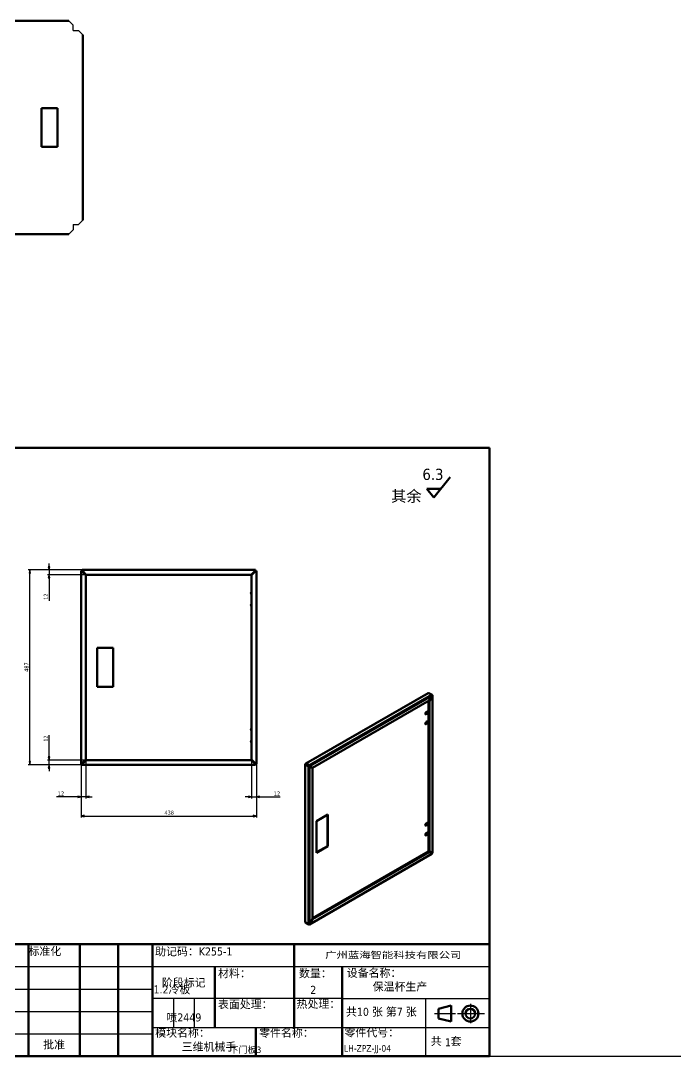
# Model space of a CAD drawing. Header units: millimetres. Extents: x 1472 to 285341, y -86221 to 5170.
# Drawn here: x 27651 to 29286, y 1332 to 3919 of the extents above; entities that cross this region are included whole.
import ezdxf
from ezdxf.enums import TextEntityAlignment as Align

# ---------------------------------------------------------------- set-up
doc = ezdxf.new("R2010")
doc.units = ezdxf.units.MM
for name, color, linetype, lineweight in [('可见 (ISO)', 7, 'Continuous', 50), ('可见窄的 (ISO)', 7, 'Continuous', 35), ('图框 (ISO)', 7, 'Continuous', 70), ('标题 (ISO)', 7, 'Continuous', 50), ('符号 (ISO)', 7, 'Continuous', 25)]:
    doc.layers.add(name, color=color, linetype=linetype, lineweight=lineweight)
doc.layers.add('尺寸 (ISO)', color=5, linetype='Continuous', lineweight=25, true_color=0x0000ff)
doc.styles.add('文本样式19', font='tahoma.ttf')
doc.styles.add('文本样式91', font='tahoma.ttf')
doc.styles.add('注释文本 (ISO)', font='tahoma.ttf')
doc.dimstyles.new('默认 (GB)', dxfattribs={"dimscale": 4, "dimtxt": 2.5, "dimasz": 2, "dimexe": 1, "dimexo": 0, "dimgap": 0.75, "dimtad": 1, "dimtoh": 1, "dimrnd": 1e-08, "dimdsep": 46, "dimtxsty": '注释文本 (ISO)', "dimblk": 'Filled-1', "dimcen": 0.09, "dimdle": 10, "dimclrd": 256, "dimclre": 256, "dimclrt": 256, "dimaunit": 1, "dimazin": 2, "dimtfac": 0.8, "dimtdec": 3, "dimtmove": 0, "dimatfit": 3, "dimldrblk": 'Filled-2', "dimfxl": 0, "dimtolj": 1, "dimtzin": 0, "dimlwd": -1, "dimlwe": -1, "dimarcsym": 0})

# ---------------------------------------------------------------- blocks, each defined once
blk = doc.blocks.new('图框 A3-A4')
at = {"layer": '图框 (ISO)'}
for p, q in [((287, 200), (10, 200)), ((10, 200), (10, 10)), ((287, 10), (287, 200)), ((10, 10), (287, 10))]:
    blk.add_line(p, q, dxfattribs=at)
blk = doc.blocks.new('标题栏 GB1')
at = {"layer": '标题 (ISO)'}
for p, q in [((361.15, 211.7), (366.21, 218.12)), ((361.15, 211.7), (359.01, 214.46)), ((359.01, 214.46), (363.33, 214.46)), ((194.57, 65.23), (194.57, 72.23)), ((194.57, 72.23), (378.57, 72.23)), ((206.57, 65.23), (206.57, 72.23)), ((222.57, 65.23), (222.57, 72.23)), ((234.57, 65.23), (234.57, 72.23)), ((250.57, 65.23), (250.57, 72.23)), ((262.57, 65.23), (262.57, 72.23)), ((273.31, 65.23), (273.31, 72.23)), ((317.57, 65.23), (317.57, 72.23)), ((378.57, 72.23), (378.57, 65.23)), ((194.57, 37.23), (194.57, 65.23)), ((206.57, 37.23), (206.57, 65.23)), ((222.57, 44.23), (222.57, 65.23)), ((234.57, 37.23), (234.57, 65.23)), ((250.57, 37.23), (250.57, 65.23)), ((262.57, 37.23), (262.57, 65.23)), ((273.31, 65.23), (273.31, 37.23)), ((317.57, 55.23), (317.57, 65.23)), ((378.57, 65.23), (378.57, 37.23)), ((317.57, 55.23), (317.57, 46.23)), ((366.57, 53.06), (362.57, 52.06)), ((362.57, 52.06), (362.57, 49.06)), ((366.57, 48.06), (366.57, 53.06)), ((362.57, 49.06), (366.57, 48.06)), ((305.57, 46.23), (305.57, 37.23)), ((222.57, 44.23), (222.57, 37.23)), ((378.57, 37.23), (194.57, 37.23))]:
    blk.add_line(p, q, dxfattribs=at)
at = {"layer": '标题 (ISO)', "lineweight": 25}
for p, q in [((194.57, 65.23), (273.31, 65.23)), ((273.31, 65.23), (378.57, 65.23)), ((194.57, 58.23), (273.31, 58.23)), ((332.57, 55.23), (273.31, 55.23)), ((279.81, 55.23), (279.81, 46.23)), ((286.31, 55.23), (286.31, 46.23)), ((332.57, 55.23), (378.57, 55.23)), ((358.57, 55.23), (358.57, 46.23)), ((372.58, 53.56), (372.58, 47.56)), ((194.57, 51.23), (273.31, 51.23)), ((361.32, 50.56), (367.88, 50.56)), ((368.55, 50.56), (370.07, 50.56)), ((370.07, 50.56), (376.97, 50.56)), ((273.31, 46.23), (378.57, 46.23)), ((358.57, 46.23), (358.57, 37.23)), ((194.57, 44.23), (273.31, 44.23))]:
    blk.add_line(p, q, dxfattribs=at)
at = {"layer": '标题 (ISO)', "lineweight": 50}
for p, q in [((292.81, 65.23), (292.81, 46.23)), ((332.57, 65.23), (332.57, 37.23))]:
    blk.add_line(p, q, dxfattribs=at)
at = {"layer": '标题 (ISO)'}
for radius in [2.5, 1.5]:
    blk.add_circle((372.57, 50.56), radius, dxfattribs=at)
at = {"layer": '标题 (ISO)', "style": '注释文本 (ISO)'}
blk.add_text('阶段标记', height=2.5, dxfattribs=at).set_placement((283.06, 60.23), align=Align.MIDDLE_CENTER)
for s, insert, char_height, attachment_point in [('\\fTahoma|b0|i0;\\H3.5000;6.3', (357.6, 220.71), 3.5, 1), ('\\fTahoma|b0|i0;\\H3.5000;其余', (347.8, 213.91), 3.5, 1), ('\\fTahoma|b0|i0;设计', (195.38, 70.83), 2.5, 1), ('\\f仿宋|b0|i0;\\H2.5000;黎紫华', (206.66, 71.05), 2.5, 1), ('\\fTahoma|b0|i0;标准化', (234.57, 71.28), 2.5, 1), ('助记码：K255-1', (274.11, 71.21), 2.5, 1), ('\\fTahoma|b0|i0;\\W1.30;\\H2.0000;广州\\fArial|b0|i0;\\W1.30;\\H2.0000;蓝海\\fTahoma|b0|i0;\\W1.30;\\H2.0000;智能科技有限公司', (348.5, 68.73), 2, 5), ('\\fTahoma|b0|i0;材料：', (293.76, 64.39), 2.5, 1), ('\\fTahoma|b0|i0;数量：', (319.04, 64.37), 2.5, 1), ('\\fTahoma|b0|i0;设备名称：', (333.96, 64.5), 2.5, 1), ('\\fTahoma|b0|i0;绘图', (195.35, 64.28), 2.5, 1), ('保温杯生产', (342.05, 60.22), 2.5, 1), ('\\fTahoma|b0|i0;审核', (195.48, 57.07), 2.5, 1), ('\\fTahoma|b0|i0;热处理：', (318.29, 54.82), 2.5, 1), ('\\fTahoma|b0|i0;模块名称：', (274.14, 45.81), 2.5, 1), ('\\fTahoma|b0|i0;零件名称：', (306.59, 45.8), 2.5, 1), ('\\fTahoma|b0|i0;零件代号：', (333.25, 45.9), 2.5, 1), ('\\fTahoma|b0|i0;批准', (242.57, 40.73), 2.5, 5), ('1', (364.63, 42.81), 2.5, 1), ('三维机械手', (282.42, 41.45), 2.5, 1)]:
    blk.add_mtext(s, dxfattribs=dict(at, insert=insert, char_height=char_height, attachment_point=attachment_point))
at = {"layer": '标题 (ISO)', "insert": (104.85, 72.61), "char_height": 2.5, "attachment_point": 1, "line_spacing_factor": 0.823237, "style": '注释文本 (ISO)'}
blk.add_mtext('\\fTahoma|b0|i0;技术要求：\\P1.锐角倒纯去毛刺\\P2.保证公差范围\\P3.表面光亮整洁\\P4.未标注的倒角为C0.5\\P5.未特别注明，全周倒角C0.5\\P', dxfattribs=at)
at = {"layer": '标题 (ISO)', "char_height": 2.5, "attachment_point": 1, "style": '注释文本 (ISO)'}
for s, insert, width in [('\\f仿宋|b0|i0;\\H2.5000;王成琪', (206.57, 63.16), 11.2281), ('\\fTahoma|b0|i0;表面处理：', (293.74, 54.71), 17.19), ('\\fTahoma|b0|i0;工艺', (195.45, 42.85), 6.876), ('\\fTahoma|b0|i0;  共   套', (358.32, 43.18), 17.7919)]:
    blk.add_mtext(s, dxfattribs=dict(at, insert=insert, width=width))
at = {"layer": '标题 (ISO)', "insert": (333.72, 52.37), "char_height": 2.5, "width": 27.2374, "attachment_point": 1, "line_spacing_factor": 0.987884, "style": '注释文本 (ISO)'}
blk.add_mtext('共10 张 第7 张', dxfattribs=at)
at = {"layer": '标题 (ISO)'}
for tag, p, height, style in [('材料_001', (293.5, 56.7), 2.5, '注释文本 (ISO)'), ('零件代号_001', (306.4, 37.87), 2, '文本样式91'), ('描述_001', (333.1, 38.7), 2, '文本样式91')]:
    blk.add_attdef(tag, p, '', height=height, dxfattribs=dict(at, style=style))
at = {"layer": '标题 (ISO)', "style": '文本样式91'}
blk.add_attdef('热处理', text='', height=2, dxfattribs=at).set_placement((318.2, 50.63), align=Align.TOP_LEFT)
at = {"layer": '标题 (ISO)', "style": '文本样式19'}
for tag, p in [('工程核准人', (256.57, 40.73)), ('工程批准日期', (267.94, 40.73))]:
    blk.add_attdef(tag, text='', height=1, dxfattribs=at).set_placement(p, align=Align.MIDDLE_CENTER)
blk = doc.blocks.new('Filled-1')
at = {"color": 0}
for p, q in [((0, 0), (-1, 0.25)), ((-1, 0.25), (-1, -0.25)), ((-1, 0), (0, 0)), ((-1, -0.25), (0, 0))]:
    blk.add_line(p, q, dxfattribs=at)
at = {"color": 0, "flags": 128}
blk.add_lwpolyline([(-1, -0.25), (0, 0), (-1, 0.25), (-1, -0.25)], dxfattribs=at)
at = {"color": 0}
blk.add_solid([(-1, -0.25), (0, 0), (-1, 0.25), (-1, -0.25)], dxfattribs=at)
blk = doc.blocks.new('*D259')
at = {"layer": 'Defpoints', "color": 0, "transparency": 16777216}
for p in [(27801.6, 2062.9), (28239.6, 2062.9), (28239.6, 1932.4)]:
    blk.add_point(p, dxfattribs=at)
at = {"layer": '尺寸 (ISO)', "transparency": 16777216}
for p, q in [((27801.6, 2062.9), (27801.6, 1928.4)), ((28239.6, 2062.9), (28239.6, 1928.4)), ((27809.6, 1932.4), (28231.6, 1932.4))]:
    blk.add_line(p, q, dxfattribs=at)
at = {"layer": '尺寸 (ISO)', "transparency": 16777216, "xscale": 8, "yscale": 8, "zscale": 8, "rotation": 180}
blk.add_blockref('Filled-1', (27801.6, 1932.4), dxfattribs=at)
at = {"layer": '尺寸 (ISO)', "transparency": 16777216, "xscale": 8, "yscale": 8, "zscale": 8}
blk.add_blockref('Filled-1', (28239.6, 1932.4), dxfattribs=at)
at = {"layer": '尺寸 (ISO)', "transparency": 16777216, "insert": (28009.9, 1945.8), "char_height": 10, "attachment_point": 1, "style": '注释文本 (ISO)'}
blk.add_mtext('\\A1;438', dxfattribs=at)
blk = doc.blocks.new('Filled-2')
at = {"color": 0}
for p, q in [((0, 0), (-1, 0.125)), ((-1, 0.125), (-1, -0.125)), ((-1, 0), (0, 0)), ((-1, -0.125), (0, 0))]:
    blk.add_line(p, q, dxfattribs=at)
at = {"color": 0, "flags": 128}
blk.add_lwpolyline([(-1, -0.125), (0, 0), (-1, 0.125), (-1, -0.125)], dxfattribs=at)
at = {"color": 0}
blk.add_solid([(-1, -0.125), (0, 0), (-1, 0.125), (-1, -0.125)], dxfattribs=at)
blk = doc.blocks.new('*D260')
at = {"layer": 'Defpoints', "color": 0, "transparency": 16777216}
for p in [(27813.6, 2073.4), (27801.6, 2062.9), (27813.6, 1980.4)]:
    blk.add_point(p, dxfattribs=at)
at = {"layer": '尺寸 (ISO)', "transparency": 16777216}
for p, q in [((27813.6, 2073.4), (27813.6, 1976.4)), ((27801.6, 2062.9), (27801.6, 1976.4)), ((27793.6, 1980.4), (27740.5, 1980.4)), ((27813.6, 1980.4), (27801.6, 1980.4)), ((27821.6, 1980.4), (27829.6, 1980.4))]:
    blk.add_line(p, q, dxfattribs=at)
at = {"layer": '尺寸 (ISO)', "transparency": 16777216, "xscale": 8, "yscale": 8, "zscale": 8}
blk.add_blockref('Filled-1', (27801.6, 1980.4), dxfattribs=at)
at = {"layer": '尺寸 (ISO)', "transparency": 16777216, "xscale": 8, "yscale": 8, "zscale": 8, "rotation": 180}
blk.add_blockref('Filled-1', (27813.6, 1980.4), dxfattribs=at)
at = {"layer": '尺寸 (ISO)', "transparency": 16777216, "insert": (27743.5, 1993.6), "char_height": 10, "attachment_point": 1, "style": '注释文本 (ISO)'}
blk.add_mtext('\\A1;12', dxfattribs=at)
blk = doc.blocks.new('*D261')
at = {"layer": 'Defpoints', "color": 0, "transparency": 16777216}
for p in [(28227.6, 2073.4), (28239.6, 2062.9), (28227.6, 1980.4)]:
    blk.add_point(p, dxfattribs=at)
at = {"layer": '尺寸 (ISO)', "transparency": 16777216}
for p, q in [((28227.6, 2073.4), (28227.6, 1976.4)), ((28239.6, 2062.9), (28239.6, 1976.4)), ((28219.6, 1980.4), (28211.6, 1980.4)), ((28227.6, 1980.4), (28239.6, 1980.4)), ((28247.6, 1980.4), (28299.1, 1980.4))]:
    blk.add_line(p, q, dxfattribs=at)
at = {"layer": '尺寸 (ISO)', "transparency": 16777216, "xscale": 8, "yscale": 8, "zscale": 8}
blk.add_blockref('Filled-1', (28227.6, 1980.4), dxfattribs=at)
at = {"layer": '尺寸 (ISO)', "transparency": 16777216, "xscale": 8, "yscale": 8, "zscale": 8, "rotation": 180}
blk.add_blockref('Filled-1', (28239.6, 1980.4), dxfattribs=at)
at = {"layer": '尺寸 (ISO)', "transparency": 16777216, "insert": (28283.2, 1993.6), "char_height": 10, "attachment_point": 1, "style": '注释文本 (ISO)'}
blk.add_mtext('\\A1;12', dxfattribs=at)
blk = doc.blocks.new('*D262')
at = {"layer": 'Defpoints', "color": 0, "transparency": 16777216}
for p in [(27814.6, 2072.4), (27721.6, 2060.4), (27804.1, 2060.4)]:
    blk.add_point(p, dxfattribs=at)
at = {"layer": '尺寸 (ISO)', "transparency": 16777216}
for p, q in [((27721.6, 2080.4), (27721.6, 2134.1)), ((27814.6, 2072.4), (27717.6, 2072.4)), ((27721.6, 2060.4), (27721.6, 2072.4)), ((27804.1, 2060.4), (27717.6, 2060.4)), ((27721.6, 2052.4), (27721.6, 2044.4))]:
    blk.add_line(p, q, dxfattribs=at)
at = {"layer": '尺寸 (ISO)', "transparency": 16777216, "xscale": 8, "yscale": 8, "zscale": 8}
for p, rotation in [((27721.6, 2072.4), 270), ((27721.6, 2060.4), 90)]:
    blk.add_blockref('Filled-1', p, dxfattribs=dict(at, rotation=rotation))
at = {"layer": '尺寸 (ISO)', "transparency": 16777216, "insert": (27708.4, 2118.2), "char_height": 10, "attachment_point": 1, "rotation": 90, "style": '注释文本 (ISO)'}
blk.add_mtext('\\A1;12', dxfattribs=at)
blk = doc.blocks.new('*D263')
at = {"layer": 'Defpoints', "color": 0, "transparency": 16777216}
for p in [(27804.1, 2547.4), (27721.6, 2535.4), (27814.6, 2535.4)]:
    blk.add_point(p, dxfattribs=at)
at = {"layer": '尺寸 (ISO)', "transparency": 16777216}
for p, q in [((27721.6, 2555.4), (27721.6, 2563.4)), ((27804.1, 2547.4), (27717.6, 2547.4)), ((27721.6, 2547.4), (27721.6, 2535.4)), ((27814.6, 2535.4), (27717.6, 2535.4)), ((27721.6, 2527.4), (27721.6, 2469.8))]:
    blk.add_line(p, q, dxfattribs=at)
at = {"layer": '尺寸 (ISO)', "transparency": 16777216, "xscale": 8, "yscale": 8, "zscale": 8}
for p, rotation in [((27721.6, 2547.4), 270), ((27721.6, 2535.4), 90)]:
    blk.add_blockref('Filled-1', p, dxfattribs=dict(at, rotation=rotation))
at = {"layer": '尺寸 (ISO)', "transparency": 16777216, "insert": (27708.4, 2472.8), "char_height": 10, "attachment_point": 1, "rotation": 90, "style": '注释文本 (ISO)'}
blk.add_mtext('\\A1;12', dxfattribs=at)
blk = doc.blocks.new('*D264')
at = {"layer": 'Defpoints', "color": 0, "transparency": 16777216}
for p in [(27673.6, 2547.4), (27804.1, 2547.4), (27804.1, 2060.4)]:
    blk.add_point(p, dxfattribs=at)
at = {"layer": '尺寸 (ISO)', "transparency": 16777216}
for p, q in [((27804.1, 2547.4), (27669.6, 2547.4)), ((27673.6, 2068.4), (27673.6, 2539.4)), ((27804.1, 2060.4), (27669.6, 2060.4))]:
    blk.add_line(p, q, dxfattribs=at)
at = {"layer": '尺寸 (ISO)', "transparency": 16777216, "xscale": 8, "yscale": 8, "zscale": 8}
for p, rotation in [((27673.6, 2547.4), 90), ((27673.6, 2060.4), 270)]:
    blk.add_blockref('Filled-1', p, dxfattribs=dict(at, rotation=rotation))
at = {"layer": '尺寸 (ISO)', "transparency": 16777216, "insert": (27660.1, 2292.7), "char_height": 10, "attachment_point": 1, "rotation": 90, "style": '注释文本 (ISO)'}
blk.add_mtext('\\A1;487', dxfattribs=at)

msp = doc.modelspace()

# ---------------------------------------------------------------- linework, layer by layer
for p, q in [((27781.85398, 3908.30157), (27770.80398, 3919.35157)), ((27781.85398, 3894.95157), (27781.85398, 3908.30157)), ((27781.85398, 3894.95157), (27795.20398, 3894.95157)), ((27795.20398, 3894.95157), (27806.25398, 3883.90157)), ((27795.20398, 3410.35157), (27806.25398, 3421.40157)), ((27781.85398, 3397.00157), (27770.80398, 3385.95157)), ((27781.85398, 3410.35157), (27795.20398, 3410.35157)), ((27781.85398, 3410.35157), (27781.85398, 3397.00157)), ((2580.4943, 1332.2076), (59870.06257, 1332.2076))]:
    msp.add_line(p, q)
at = {"layer": '可见 (ISO)'}
for p, q in [((27703.05398, 3604.15157), (27703.05398, 3701.15157)), ((27703.05398, 3701.15157), (27743.05398, 3701.15157)), ((27743.05398, 3701.15157), (27743.05398, 3604.15157)), ((27743.05398, 3604.15157), (27703.05398, 3604.15157)), ((27801.58898, 2544.82433), (27803.08898, 2544.82433)), ((27801.58898, 2062.94565), (27801.58898, 2544.82433)), ((27803.08898, 2544.82433), (27804.58898, 2543.32433)), ((27804.58898, 2544.38499), (27803.52832, 2544.38499)), ((27804.14964, 2545.88499), (27804.14964, 2547.38499)), ((27804.14964, 2547.38499), (28237.02832, 2547.38499)), ((27804.14964, 2545.88499), (27805.64964, 2544.38499)), ((27804.58898, 2544.38499), (27804.58898, 2545.44565)), ((27804.58898, 2543.32433), (27813.58898, 2534.32433)), ((27814.64964, 2535.38499), (27805.64964, 2544.38499)), ((28235.52832, 2544.38499), (28226.52832, 2535.38499)), ((28227.58898, 2534.32433), (28236.58898, 2543.32433)), ((28237.02832, 2545.88499), (28235.52832, 2544.38499)), ((28236.58898, 2544.38499), (28236.58898, 2545.44565)), ((28238.08898, 2544.82433), (28236.58898, 2543.32433)), ((28236.58898, 2544.38499), (28237.64964, 2544.38499)), ((28237.02832, 2547.38499), (28237.02832, 2545.88499)), ((28238.08898, 2544.82433), (28239.58898, 2544.82433)), ((28239.58898, 2544.82433), (28239.58898, 2062.94565)), ((27813.58898, 2534.32433), (27813.58898, 2073.44565)), ((28226.52832, 2535.38499), (27814.64964, 2535.38499)), ((28227.58898, 2073.44565), (28227.58898, 2534.32433)), ((27841.58898, 2255.38499), (27841.58898, 2352.38499)), ((27841.58898, 2352.38499), (27881.58898, 2352.38499)), ((27881.58898, 2352.38499), (27881.58898, 2255.38499)), ((27881.58898, 2255.38499), (27841.58898, 2255.38499)), ((28363.06831, 2063.77656), (28668.53844, 2239.6851)), ((28670.03554, 2239.53799), (28670.3462, 2239.71689)), ((28670.3462, 2239.71689), (28676.71016, 2236.05213)), ((28677.77082, 2231.76711), (28671.40686, 2220.74442)), ((28672.15686, 2220.30918), (28678.52082, 2231.33187)), ((28678.52082, 2235.00136), (28676.84844, 2235.96442)), ((28677.76937, 2231.7646), (28678.52082, 2231.33187)), ((28679.3995, 2233.42059), (28679.3995, 1840.18042)), ((28671.40686, 2220.74442), (28380.16465, 2053.02919)), ((28671.0962, 1844.12993), (28671.0962, 2220.56553)), ((28671.40395, 2220.74275), (28672.15686, 2220.30918)), ((28672.15686, 1843.51914), (28672.15686, 2220.30918)), ((28662.61092, 2187.22208), (28664.73224, 2188.44367)), ((28663.67158, 2191.92534), (28665.7929, 2193.14693)), ((28665.7929, 2187.83287), (28663.67158, 2186.61129)), ((28662.61092, 2162.69567), (28664.73224, 2163.91725)), ((28663.67158, 2167.39893), (28665.7929, 2168.62052)), ((28665.7929, 2163.30646), (28663.67158, 2162.08487)), ((27813.58898, 2073.44565), (27804.58898, 2064.44565)), ((27805.64964, 2063.38499), (27814.64964, 2072.38499)), ((27814.64964, 2072.38499), (28226.52832, 2072.38499)), ((28226.52832, 2072.38499), (28235.52832, 2063.38499)), ((28236.58898, 2064.44565), (28227.58898, 2073.44565)), ((27803.08898, 2062.94565), (27801.58898, 2062.94565)), ((27803.08898, 2062.94565), (27804.58898, 2064.44565)), ((27804.58898, 2063.38499), (27803.52832, 2063.38499)), ((27804.14964, 2061.88499), (27805.64964, 2063.38499)), ((27804.14964, 2060.38499), (27804.14964, 2061.88499)), ((28237.02832, 2060.38499), (27804.14964, 2060.38499)), ((27804.58898, 2063.38499), (27804.58898, 2062.32433)), ((28237.02832, 2061.88499), (28235.52832, 2063.38499)), ((28238.08898, 2062.94565), (28236.58898, 2064.44565)), ((28236.58898, 2063.38499), (28236.58898, 2062.32433)), ((28236.58898, 2063.38499), (28237.64964, 2063.38499)), ((28237.02832, 2061.88499), (28237.02832, 2060.38499)), ((28239.58898, 2062.94565), (28238.08898, 2062.94565)), ((28361.56541, 1667.93664), (28361.56541, 2061.17681)), ((28363.50475, 2061.7876), (28362.44409, 2062.39839)), ((28363.50475, 2060.92519), (28362.44409, 2060.3144)), ((28362.44409, 2060.3144), (28368.80805, 2056.64964)), ((28362.44409, 2059.95522), (28362.44409, 2060.3144)), ((28363.50475, 2060.92519), (28369.86871, 2057.26043)), ((28364.25475, 2063.45055), (28364.56541, 2063.62945)), ((28370.61871, 2059.78579), (28364.25475, 2063.45055)), ((28364.25475, 2062.22423), (28364.25475, 2063.45055)), ((28364.25475, 2062.22423), (28370.61871, 2058.55947)), ((28371.99003, 2056.03411), (28373.05069, 2055.42332)), ((28372.74003, 2057.33315), (28379.10399, 2053.63998)), ((28372.74003, 2057.33315), (28373.80069, 2056.72235)), ((28373.05069, 2055.42332), (28379.41465, 2051.73015)), ((28380.16465, 2053.02919), (28373.80069, 2056.72235)), ((28379.10399, 2053.63998), (28380.16465, 2053.02919)), ((28379.41465, 2051.73015), (28379.41465, 1674.94011)), ((28389.6677, 1919.88479), (28417.95197, 1936.17262)), ((28389.6677, 1840.58272), (28389.6677, 1919.88479)), ((28416.89131, 1857.48134), (28416.89131, 1935.56183)), ((28417.95197, 1936.17262), (28417.95197, 1856.87055)), ((28663.67158, 1913.95932), (28665.7929, 1915.18091)), ((28662.61092, 1909.25606), (28664.73224, 1910.47764)), ((28665.7929, 1909.86685), (28663.67158, 1908.64526)), ((28663.67158, 1889.43291), (28665.7929, 1890.65449)), ((28662.61092, 1884.72964), (28664.73224, 1885.95123)), ((28665.7929, 1885.34044), (28663.67158, 1884.11885)), ((28677.89805, 1837.58151), (28372.42502, 1661.67129)), ((28379.41465, 1675.29456), (28670.3462, 1842.8309)), ((28380.16465, 1674.50487), (28671.40686, 1842.2201)), ((28389.6677, 1841.80431), (28416.89131, 1857.48134)), ((28417.95197, 1856.87055), (28389.6677, 1840.58272)), ((28416.89131, 1857.48134), (28417.95197, 1856.87055)), ((28670.3462, 1842.8309), (28671.40686, 1842.2201)), ((28677.46016, 1840.43677), (28671.0962, 1844.12993)), ((28671.0962, 1844.12993), (28672.15686, 1843.51914)), ((28671.0962, 1844.12993), (28671.0962, 1844.0968)), ((28671.0962, 1844.0968), (28677.46016, 1840.43204)), ((28671.40686, 1842.2201), (28677.77082, 1838.52694)), ((28678.52082, 1839.82598), (28672.15686, 1843.51914)), ((28677.46016, 1840.43677), (28678.52082, 1839.82598)), ((28362.44409, 1666.35587), (28362.44409, 1666.71505)), ((28368.80805, 1662.69111), (28362.44409, 1666.35587)), ((28364.25475, 1665.31318), (28364.25475, 1665.3051)), ((28364.25475, 1665.3051), (28370.61871, 1661.64034)), ((28373.04876, 1663.9152), (28373.80069, 1663.48219)), ((28379.41465, 1674.94011), (28373.05069, 1663.91743)), ((28373.80069, 1663.48219), (28380.16465, 1674.50487)), ((28379.4132, 1674.9376), (28380.16465, 1674.50487))]:
    msp.add_line(p, q, dxfattribs=at)
for points in [[(27357.30398, 3919.35157), (27770.80398, 3919.35157)], [(27806.25398, 3883.90157), (27806.25398, 3421.40157)], [(27357.30398, 3385.95157), (27770.80398, 3385.95157)]]:
    msp.add_lwpolyline(points, dxfattribs=at)
for centre in [(28229.08898, 2488.88499), (28229.08898, 2458.88499), (28229.08898, 2148.88499), (28229.08898, 2118.88499)]:
    msp.add_arc(centre, 3.25, 117.48642625, 242.51357375, dxfattribs=at)
for centre, major_axis, ratio, start_param, end_param in [((28670.03554, 2237.08535), (-1.4971, 2.59975), 0.5780931159, 5.4997208522, 6.2831853072), ((28663.67158, 2189.26831), (-1.62185, -2.8164), 0.5780931159, 3.9250571086, 7.0666497622), ((28662.61092, 2189.87911), (-1.62185, -2.8164), 0.5780931159, 0.3317813256, 0.783464455), ((28664.73224, 2191.10069), (1.62185, 2.8164), 0.5780931159, 3.9250571086, 5.9514039815), ((28665.7929, 2190.4899), (1.62185, 2.8164), 0.5780931159, 3.9250571086, 7.0666497622), ((28663.67158, 2164.7419), (-1.62185, -2.8164), 0.5780931159, 3.9250571086, 7.0666497622), ((28662.61092, 2165.35269), (-1.62185, -2.8164), 0.5780931159, 0.3317813256, 0.783464455), ((28664.73224, 2166.57428), (1.62185, 2.8164), 0.5780931159, 3.9250571086, 5.9514039815), ((28665.7929, 2165.96349), (1.62185, 2.8164), 0.5780931159, 3.9250571086, 7.0666497622), ((28364.56541, 2061.17681), (-3, 0), 0.575861701, 5.4977871438, 7.0685834706), ((28364.56541, 2061.17681), (-1.4971, 2.59975), 0.5780931159, 5.4997208522, 7.070517179), ((28364.56541, 2061.17681), (-1.5, 0), 0.575861701, 5.4977871438, 6.7701449016), ((28364.56541, 2061.17681), (-0.74855, 1.29988), 0.5780931159, 5.7969722135, 7.070517179), ((28370.92937, 2056.6449), (-1.5, 0.86714), 0.001672483, 3.9279576712, 5.498753998), ((28371.67937, 2057.94394), (-1.5, 0.86714), 0.001672483, 3.9279576712, 5.498753998), ((28664.73224, 1913.13467), (1.62185, 2.8164), 0.5780931159, 3.9250571086, 5.9514039815), ((28665.7929, 1912.52388), (1.62185, 2.8164), 0.5780931159, 3.9250571086, 7.0666497622), ((28663.67158, 1911.30229), (-1.62185, -2.8164), 0.5780931159, 3.9250571086, 7.0666497622), ((28663.67158, 1886.77588), (-1.62185, -2.8164), 0.5780931159, 3.9250571086, 7.0666497622), ((28662.61092, 1911.91308), (-1.62185, -2.8164), 0.5780931159, 0.3317813256, 0.783464455), ((28664.73224, 1888.60826), (1.62185, 2.8164), 0.5780931159, 3.9250571086, 5.9514039815), ((28665.7929, 1887.99746), (1.62185, 2.8164), 0.5780931159, 3.9250571086, 7.0666497622), ((28662.61092, 1887.38667), (-1.62185, -2.8164), 0.5780931159, 0.3317813256, 0.783464455), ((28670.03554, 1843.84519), (1.5, 0), 0.575861701, 0.7853981634, 2.3561944902), ((28670.03554, 1843.84519), (0.74855, -1.29988), 0.5780931159, 3.9289245254, 5.4729528821), ((28676.3995, 1841.04756), (-1.5, 0.86714), 0.001672483, 2.3571613814, 3.9279577082), ((28364.56541, 1667.93664), (-3, 0), 0.575861701, 0, 0.7853981634)]:
    msp.add_ellipse(centre, major_axis=major_axis, ratio=ratio, start_param=start_param, end_param=end_param, dxfattribs=at)
for points, knots in [([(27801.58898, 2544.82433), (27801.80924, 2544.7142), (27802.13963, 2544.54901), (27802.99676, 2544.12044), (27803.47093, 2543.88335), (27804.02951, 2543.60407), (27804.58898, 2543.32433)], [0, 0, 0, 0, 1.0113221531, 1.0113221531, 1.0113221531, 1.5707963268, 1.5707963268, 1.5707963268, 1.5707963268]), ([(27805.64964, 2544.38499), (27805.14398, 2545.39631), (27804.64672, 2546.39084), (27804.37834, 2546.92759), (27804.22987, 2547.22453), (27804.18173, 2547.32081), (27804.14964, 2547.38499)], [-1.5707963268, -1.5707963268, -1.5707963268, -1.5707963268, -0.5594741737, -0.5594741737, -0.5594741737, 0, 0, 0, 0]), ([(28237.02832, 2547.38499), (28236.91819, 2547.16473), (28236.753, 2546.83434), (28236.32443, 2545.97721), (28236.08735, 2545.50304), (28235.80806, 2544.94446), (28235.52832, 2544.38499)], [0, 0, 0, 0, 1.0113221531, 1.0113221531, 1.0113221531, 1.5707963268, 1.5707963268, 1.5707963268, 1.5707963268]), ([(28236.58898, 2543.32433), (28237.6003, 2543.82999), (28238.59484, 2544.32726), (28239.13158, 2544.59563), (28239.42852, 2544.7441), (28239.5248, 2544.79224), (28239.58898, 2544.82433)], [-1.5707963268, -1.5707963268, -1.5707963268, -1.5707963268, -0.5594741737, -0.5594741737, -0.5594741737, 0, 0, 0, 0]), ([(28676.71016, 2236.05213), (28677.42527, 2235.64032), (28677.93383, 2234.67306), (28678.01033, 2233.57925), (28678.05265, 2232.97414), (28677.96862, 2232.33841), (28677.77082, 2231.76711)], [0, 0, 0, 0, 1.0113221531, 1.0113221531, 1.0113221531, 1.5707963268, 1.5707963268, 1.5707963268, 1.5707963268]), ([(28678.52082, 2231.33187), (28679.23593, 2232.15707), (28679.54981, 2233.1928), (28679.32326, 2233.97979), (28679.19794, 2234.41516), (28678.91643, 2234.77354), (28678.52082, 2235.00136)], [-1.5707963268, -1.5707963268, -1.5707963268, -1.5707963268, -0.5594741737, -0.5594741737, -0.5594741737, 0, 0, 0, 0]), ([(27804.58898, 2064.44565), (27803.57766, 2063.93999), (27802.58313, 2063.44272), (27802.04638, 2063.17435), (27801.74944, 2063.02588), (27801.65317, 2062.97774), (27801.58898, 2062.94565)], [-1.5707963268, -1.5707963268, -1.5707963268, -1.5707963268, -0.5594741737, -0.5594741737, -0.5594741737, 0, 0, 0, 0]), ([(27804.14964, 2060.38499), (27804.25977, 2060.60525), (27804.42497, 2060.93564), (27804.85353, 2061.79277), (27805.09062, 2062.26694), (27805.3699, 2062.82552), (27805.64964, 2063.38499)], [0, 0, 0, 0, 1.0113221531, 1.0113221531, 1.0113221531, 1.5707963268, 1.5707963268, 1.5707963268, 1.5707963268]), ([(28235.52832, 2063.38499), (28236.03398, 2062.37367), (28236.53125, 2061.37914), (28236.79962, 2060.84239), (28236.94809, 2060.54545), (28236.99623, 2060.44917), (28237.02832, 2060.38499)], [-1.5707963268, -1.5707963268, -1.5707963268, -1.5707963268, -0.5594741737, -0.5594741737, -0.5594741737, 0, 0, 0, 0]), ([(28239.58898, 2062.94565), (28239.36872, 2063.05578), (28239.03833, 2063.22097), (28238.1812, 2063.64954), (28237.70703, 2063.88663), (28237.14846, 2064.16591), (28236.58898, 2064.44565)], [0, 0, 0, 0, 1.0113221531, 1.0113221531, 1.0113221531, 1.5707963268, 1.5707963268, 1.5707963268, 1.5707963268]), ([(28368.80805, 2056.64964), (28369.52316, 2056.23783), (28370.61577, 2055.83199), (28371.60139, 2055.61208), (28372.14665, 2055.49042), (28372.65508, 2055.4242), (28373.05069, 2055.42332)], [0, 0, 0, 0, 1.0113221531, 1.0113221531, 1.0113221531, 1.5707963268, 1.5707963268, 1.5707963268, 1.5707963268]), ([(28373.80069, 2056.72235), (28373.44313, 2057.34325), (28372.70215, 2058.17807), (28371.9063, 2058.85662), (28371.46602, 2059.23201), (28371.01432, 2059.55797), (28370.61871, 2059.78579)], [-1.5707963268, -1.5707963268, -1.5707963268, -1.5707963268, -0.5594741737, -0.5594741737, -0.5594741737, 0, 0, 0, 0]), ([(28679.39573, 1840.18127), (28679.39751, 1840.11609), (28679.37387, 1840.05824), (28679.32326, 1840.00972), (28679.19794, 1839.88955), (28678.91643, 1839.82509), (28678.52082, 1839.82598)], [0.7853981634, 0.7853981634, 0.7853981634, 0.7853981634, 1.01132215308, 1.01132215308, 1.01132215308, 1.57079632679, 1.57079632679, 1.57079632679, 1.57079632679]), ([(28373.05069, 1663.91743), (28372.33558, 1663.09222), (28371.24297, 1662.50494), (28370.25735, 1662.41598), (28369.71209, 1662.36678), (28369.20366, 1662.46329), (28368.80805, 1662.69111)], [-1.5707963268, -1.5707963268, -1.5707963268, -1.5707963268, -0.5594741737, -0.5594741737, -0.5594741737, 0, 0, 0, 0]), ([(28370.61871, 1661.64034), (28371.33382, 1661.22853), (28372.23175, 1661.38585), (28372.91433, 1662.04255), (28373.29194, 1662.40584), (28373.60289, 1662.91088), (28373.80069, 1663.48219)], [0, 0, 0, 0, 1.0113221531, 1.0113221531, 1.0113221531, 1.5707963268, 1.5707963268, 1.5707963268, 1.5707963268])]:
    msp.add_open_spline(points, degree=3, knots=knots, dxfattribs=at)
for points in [[(28677.77082, 1838.52694), (28678.04918, 1838.04356), (28678.08796, 1837.70232), (28677.89504, 1837.58407)], [(28677.90531, 1840.18042), (28677.90339, 1840.18042), (28677.90145, 1840.18042), (28677.8995, 1840.18042)]]:
    msp.add_open_spline(points, degree=3, dxfattribs=at)
at = {"layer": '可见窄的 (ISO)'}
for p, q in [((28670.03554, 2239.53799), (28364.56541, 2063.62945)), ((28370.61871, 2059.78579), (28676.71016, 2236.05213)), ((28677.77082, 2231.76711), (28373.80069, 2056.72235)), ((28677.81143, 2234.59285), (28678.52082, 2235.00136)), ((28678.52082, 1839.82598), (28678.52082, 2231.33187)), ((28668.97488, 1844.45598), (28668.97488, 2219.34394)), ((28662.61092, 2187.22208), (28663.67158, 2186.61129)), ((28664.73224, 2188.44367), (28665.7929, 2187.83287)), ((28662.61092, 2162.69567), (28663.67158, 2162.08487)), ((28664.73224, 2163.91725), (28665.7929, 2163.30646)), ((28362.44409, 2059.95522), (28362.44409, 1666.71505)), ((28364.25886, 2062.22186), (28363.50475, 2061.7876)), ((28363.50475, 2061.7876), (28363.50475, 2060.92519)), ((28368.80805, 2056.64964), (28369.86871, 2057.26043)), ((28368.80805, 1662.69111), (28368.80805, 2056.64964)), ((28370.61871, 2058.55947), (28370.61871, 2059.78579)), ((28373.05069, 2055.42332), (28373.05069, 1663.91743)), ((28662.61092, 1909.25606), (28663.67158, 1908.64526)), ((28664.73224, 1910.47764), (28665.7929, 1909.86685)), ((28662.61092, 1884.72964), (28663.67158, 1884.11885)), ((28664.73224, 1885.95123), (28665.7929, 1885.34044)), ((28373.80069, 1663.48219), (28677.77082, 1838.52694)), ((28379.41465, 1677.70934), (28668.97488, 1844.45598)), ((28677.46016, 1840.43204), (28677.46016, 1840.43677)), ((28370.61871, 1661.64034), (28370.61871, 1662.46845))]:
    msp.add_line(p, q, dxfattribs=at)

# ---------------------------------------------------------------- block references
at = {"xscale": 8, "yscale": 8, "zscale": 8}
msp.add_blockref('图框 A3-A4', (26526.20915, 1252.2076), dxfattribs=at)
ref = msp.add_blockref('标题栏 GB1', (25793.64003, 1034.40598), dxfattribs=dict(xscale=8, yscale=8, zscale=8))
ref.add_attrib('零件代号_001', '下门板3', (28172.60021, 1340.4245), dxfattribs={"layer": '标题 (ISO)', "height": 16, "style": '文本样式91'})
ref.add_attrib('描述_001', 'LH-ZPZ-JJ-04', (28458.44028, 1344.00325), dxfattribs={"layer": '标题 (ISO)', "height": 16.0000002, "style": '文本样式91'})
ref.add_attrib('材料_001', '1.2冷板', (27982.53246, 1489.20485), dxfattribs={"layer": '标题 (ISO)', "height": 20, "style": '注释文本 (ISO)'})

# ---------------------------------------------------------------- texts
at = {"layer": '符号 (ISO)', "insert": (28374.20915, 1508.2076), "char_height": 20, "attachment_point": 1, "style": '注释文本 (ISO)'}
msp.add_mtext('{2}', dxfattribs=at)
at = {"layer": '符号 (ISO)', "insert": (28014.75777, 1439.36362), "char_height": 20, "width": 104, "attachment_point": 1, "style": '注释文本 (ISO)'}
msp.add_mtext('{喷2449}', dxfattribs=at)

# ---------------------------------------------------------------- dimensions: what is measured, and where the dimension line sits
at = {"layer": '尺寸 (ISO)'}
for base, p1, p2, angle, override, picture, middle in [((27721.58898, 2535.38499), (27804.14964, 2547.38499), (27814.64964, 2535.38499), 270, {"dimtoh": 0, "dimdec": 2, "dimtp": 0, "dimtm": 0, "dimtdec": 2, "dimtofl": 1, "dimatfit": 1}, '*D263', (27721.58898, 2479.28751)), ((27673.58898, 2547.38499), (27804.14964, 2060.38499), (27804.14964, 2547.38499), 90, {"dimtoh": 0, "dimdec": 2, "dimtp": 0, "dimtm": 0, "dimtdec": 2, "dimtofl": 0, "dimatfit": 1}, '*D264', (27673.58898, 2303.54499)), ((27721.58898, 2060.38499), (27814.64964, 2072.38499), (27804.14964, 2060.38499), 270, {"dimtoh": 0, "dimdec": 2, "dimtp": 0, "dimtm": 0, "dimtdec": 2, "dimtofl": 1, "dimatfit": 1}, '*D262', (27721.58898, 2124.66149)), ((28227.58898, 1980.38499), (28239.58898, 2062.94565), (28227.58898, 2073.44565), 180, {"dimtoh": 0, "dimdec": 2, "dimtp": 0, "dimtm": 0, "dimtdec": 2, "dimtofl": 1, "dimatfit": 1}, '*D261', (28289.64612, 1980.38499))]:
    dim = msp.add_linear_dim(base=base, p1=p1, p2=p2, angle=angle, dimstyle='默认 (GB)', override=override, dxfattribs=at)
    dim.commit()
    dim.dimension.update_dxf_attribs({"geometry": picture, "text_midpoint": middle, "dimtype": 160})
for base, p2, override, picture, middle in [((27813.58898, 1980.38499), (27813.58898, 2073.44565), {"dimtoh": 0, "dimdec": 2, "dimtp": 0, "dimtm": 0, "dimtdec": 2, "dimtofl": 1, "dimatfit": 1}, '*D260', (27749.94275, 1980.38499)), ((28239.58898, 1932.38499), (28239.58898, 2062.94565), {"dimtoh": 0, "dimdec": 2, "dimtp": 0, "dimtm": 0, "dimtdec": 2, "dimtofl": 0, "dimatfit": 1}, '*D259', (28020.76898, 1932.38499))]:
    dim = msp.add_linear_dim(base=base, p1=(27801.58898, 2062.94565), p2=p2, dimstyle='默认 (GB)', override=override, dxfattribs=at)
    dim.commit()
    dim.dimension.update_dxf_attribs({"geometry": picture, "text_midpoint": middle, "dimtype": 160})

doc.saveas('drawing.dxf')
